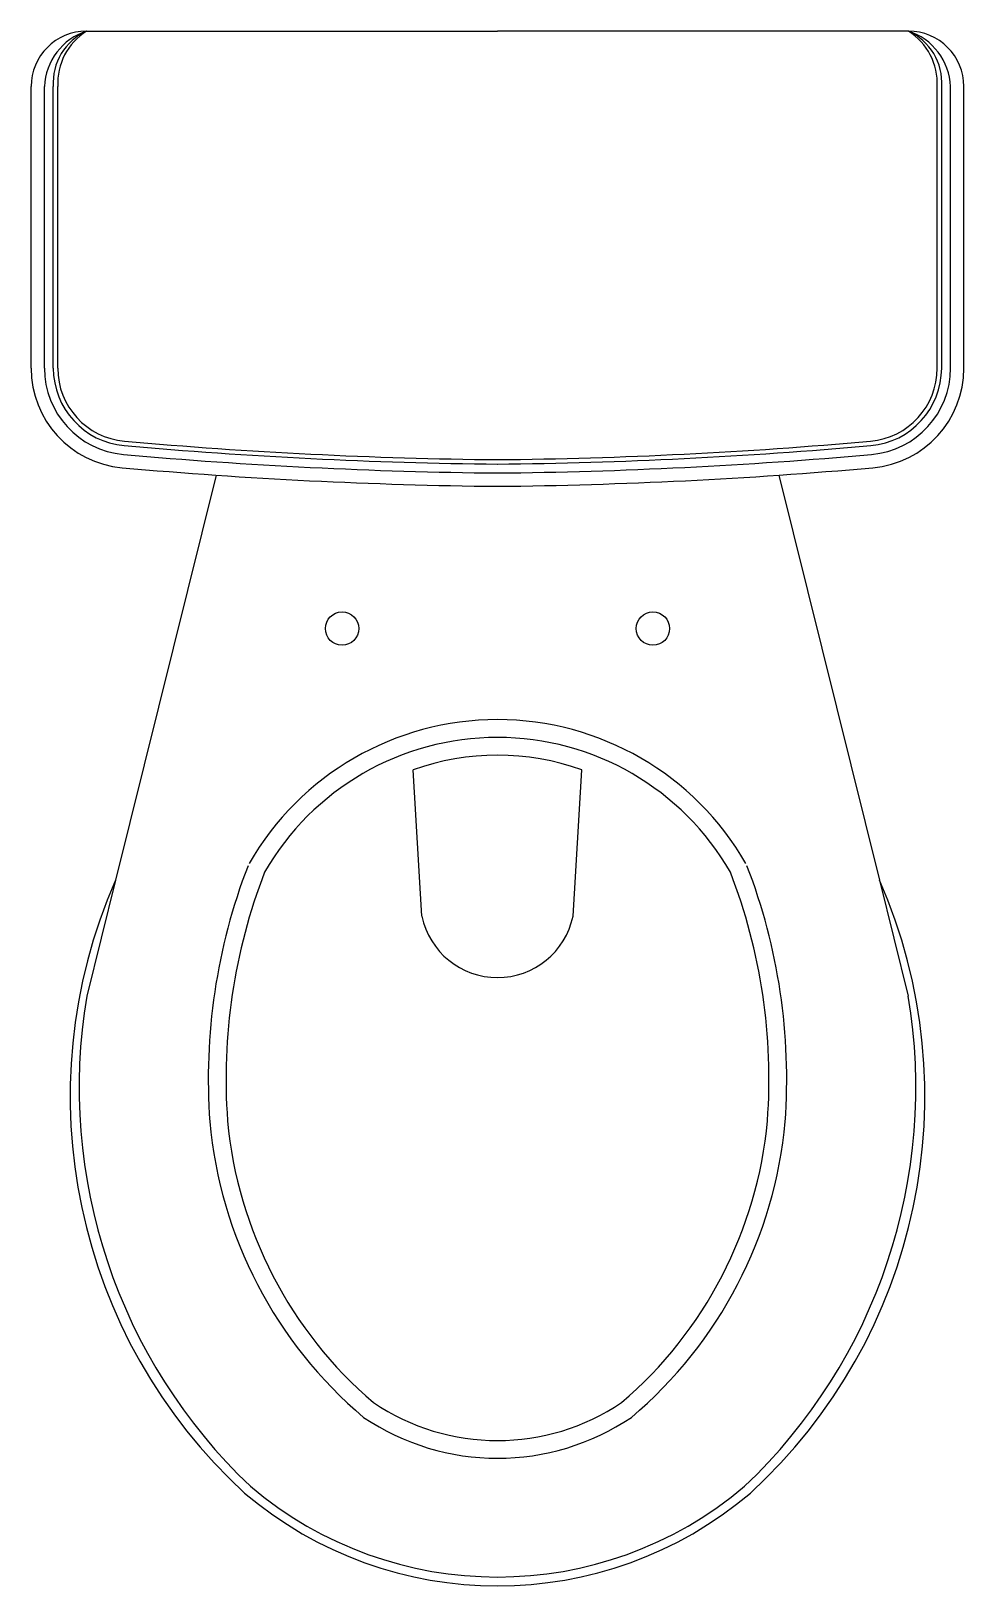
# Model space of a CAD drawing. Extents: x -855.028 to -854.608, y 507.73 to 508.43.
import ezdxf

# ---------------------------------------------------------------- set-up
doc = ezdxf.new("R2010")
doc.units = 0
doc.header["$LTSCALE"] = 50
doc.header["$MEASUREMENT"] = 0
doc.layers.add('A-PECAS', color=2, linetype='CONTINUOUS')

msp = doc.modelspace()

# ---------------------------------------------------------------- linework, layer by layer
at = {"layer": 'A-PECAS'}
for p, q in [((-855.00322, 508.4296), (-854.81822, 508.4296)), ((-854.63322, 508.4296), (-854.81822, 508.4296)), ((-855.02822, 508.27784), (-855.02822, 508.4046)), ((-854.60822, 508.27784), (-854.60822, 508.4046)), ((-854.94493, 508.22968), (-854.9902, 508.04733)), ((-854.6915, 508.22968), (-854.64623, 508.04733))]:
    msp.add_line(p, q, dxfattribs=at)
at = {"layer": 'A-PECAS', "color": 1}
for p, q in [((-855.02222, 508.27784), (-855.02222, 508.4046)), ((-855.01822, 508.27784), (-855.01822, 508.4046)), ((-855.01622, 508.27784), (-855.01622, 508.4046)), ((-854.62022, 508.27784), (-854.62022, 508.4046)), ((-854.61822, 508.27784), (-854.61822, 508.4046)), ((-854.61422, 508.27784), (-854.61422, 508.4046)), ((-854.85222, 508.03111), (-854.85622, 508.09701)), ((-854.78422, 508.03111), (-854.78022, 508.09701)), ((-854.9902, 508.04733), (-855.00316, 507.99513)), ((-854.64623, 508.04733), (-854.63327, 507.99513))]:
    msp.add_line(p, q, dxfattribs=at)
for centre in [(-854.88822, 508.1606), (-854.74822, 508.1606)]:
    msp.add_circle(centre, 0.0075, dxfattribs=at)
at = {"layer": 'A-PECAS'}
for centre, radius, start, end in [((-855.00322, 508.4046), 0.025, 90, 180), ((-854.63322, 508.4046), 0.025, 0, 90), ((-854.98322, 508.27784), 0.045, 180, 264.91362), ((-854.65322, 508.27784), 0.045, 275.08638, 0), ((-854.79644, 510.37624), 2.15169, 264.91362, 269.42018), ((-854.83999, 510.37624), 2.15169, 270.57982, 275.08638), ((-854.76828, 507.94998), 0.24233, 156.31462, 227.47748), ((-854.86815, 507.94998), 0.24233, 312.52252, 23.68538), ((-854.81822, 507.9056), 0.176, 229.69321, 310.30679)]:
    msp.add_arc(centre, radius, start, end, dxfattribs=at)
at = {"layer": 'A-PECAS', "color": 1}
for centre, radius, start, end in [((-854.99481, 508.40349), 0.02743, 107.84925, 177.68108), ((-854.99268, 508.40628), 0.02559, 114.3045, 183.76799), ((-854.98836, 508.40599), 0.02789, 122.1887, 182.86244), ((-854.64162, 508.40349), 0.02743, 2.31892, 72.15075), ((-854.64375, 508.40628), 0.02559, 356.23201, 65.6955), ((-854.64808, 508.40599), 0.02789, 357.13756, 57.8113), ((-854.98322, 508.27784), 0.039, 180, 264.91362), ((-854.98322, 508.27784), 0.035, 180, 264.91362), ((-854.98322, 508.27784), 0.033, 180, 264.91362), ((-854.65322, 508.27784), 0.033, 275.08638, 0), ((-854.65322, 508.27784), 0.035, 275.08638, 0), ((-854.65322, 508.27784), 0.039, 275.08638, 0), ((-854.79644, 510.37624), 2.14169, 264.91362, 269.42018), ((-854.79644, 510.37624), 2.13969, 264.91362, 269.42018), ((-854.83999, 510.37624), 2.13969, 270.57982, 275.08638), ((-854.83999, 510.37624), 2.14169, 270.57982, 275.08638), ((-854.79644, 510.37624), 2.14569, 264.91362, 269.42018), ((-854.83999, 510.37624), 2.14569, 270.57982, 275.08638), ((-854.81822, 507.99067), 0.12893, 29.87218, 150.12782), ((-854.81822, 507.99067), 0.12093, 29.87218, 150.12782), ((-854.81822, 507.99067), 0.11293, 70.3371, 109.6629), ((-854.68221, 507.95779), 0.26624, 158.86637, 184.17546), ((-854.95422, 507.95779), 0.26624, 355.82454, 21.13363), ((-854.68221, 507.95779), 0.25824, 158.86637, 184.17546), ((-854.95422, 507.95779), 0.25824, 355.82454, 21.13363), ((-854.81822, 508.03822), 0.03474, 191.8198, 348.1802), ((-854.75904, 507.95398), 0.24756, 170.4327, 226.49055), ((-854.87739, 507.95398), 0.24756, 313.50945, 9.5673), ((-854.75091, 507.9564), 0.19765, 185.14811, 229.78155), ((-854.75065, 507.95647), 0.18992, 185.28034, 229.47342), ((-854.88578, 507.95647), 0.18992, 310.52658, 354.71966), ((-854.88553, 507.9564), 0.19765, 310.21845, 354.85189), ((-854.81822, 507.89507), 0.1, 236.05161, 303.94839), ((-854.81822, 507.89507), 0.108, 236.05161, 303.94839), ((-854.81822, 507.9056), 0.172, 229.69321, 310.30679)]:
    msp.add_arc(centre, radius, start, end, dxfattribs=at)

doc.saveas('drawing.dxf')
